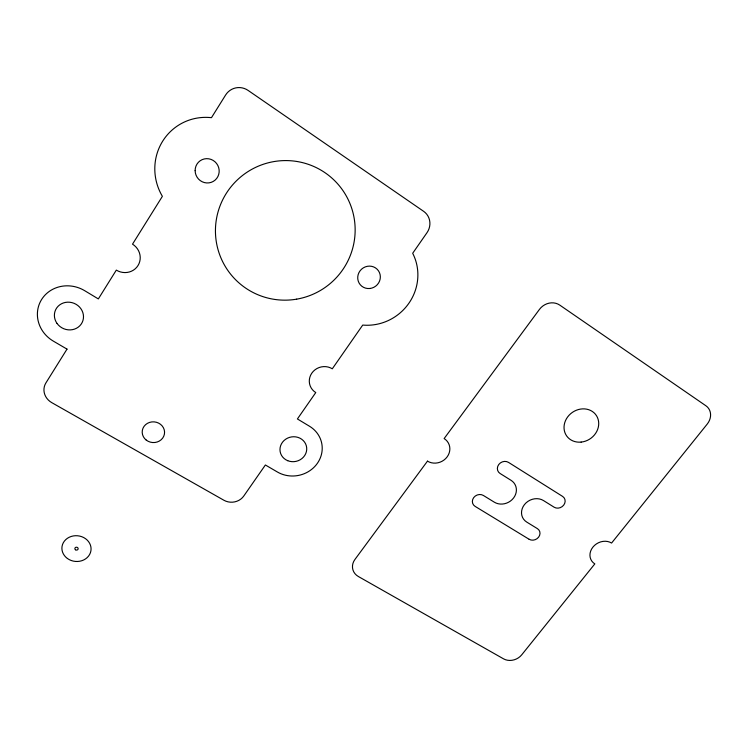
<?xml version="1.0" encoding="UTF-8"?>
<svg xmlns="http://www.w3.org/2000/svg" width="748" height="748" viewBox="0 0 748 748"><rect width="100%" height="100%" fill="white"/><g stroke="black" fill="none" stroke-linecap="round" stroke-linejoin="round"><path stroke-width="1.12" d="M67.011 349.12L45.927 382.892A15.502 14.221 16.4 0 0 51.78 402.648L223.933 500.272A14.446 13.212 -4.7 0 0 243.801 495.989L265.381 464.985L277.443 472.025A29.004 26.9 -11.5 0 0 317.376 463.321A29.004 26.9 -11.5 0 0 309.504 426.248L297.405 418.955L315.768 392.56A14.782 13.988 -17.9 0 1 311.832 373.121A14.782 13.988 -17.9 0 1 332.299 368.801L362.724 325.071A49.723 47.909 -38.7 0 0 408.876 303.258A49.723 47.909 -38.7 0 0 412.681 253.273L427.014 232.665A15.661 14.941 -52.1 0 0 423.658 211.347L248.13 90.433A16.849 16.222 75.3 0 0 225.578 95.071L211.469 117.679A53.043 51.724 57.3 0 0 162.653 141.204A53.043 51.724 57.3 0 0 162.381 196.331L132.527 244.157A16.035 15.297 29.5 0 1 138.006 265.54A16.035 15.297 29.5 0 1 116.323 270.112L98.343 298.92L84.702 290.701A31.809 29.658 23.4 0 0 41.542 299.602A31.809 29.658 23.4 0 0 53.435 341.181L67.011 349.12M427.473 461.142L354.907 559.495A13.838 12.258 -16.1 0 0 358.348 576.502L503.554 658.848A13.268 11.192 -22.4 0 0 521.711 654.837L594.828 563.889A13.707 11.669 -29.6 0 1 592.921 547.106A13.707 11.669 -29.6 0 1 611.584 543.048L707.225 424.079A14.493 12.37 -39.2 0 0 705.934 405.79L559.785 305.119A15.091 13.679 -42.7 0 0 539.411 309.448L444.134 438.571A14.334 13.053 -25.9 0 1 447.145 456.878A14.334 13.053 -25.9 0 1 427.473 461.142M529.126 539.271L475.102 506.368A7.022 6.246 -26.1 0 1 473.736 497.551A7.022 6.246 -26.1 0 1 483.386 495.466L494.335 502.189A14.081 12.492 -27.9 0 0 513.577 497.99A14.081 12.492 -27.9 0 0 511.043 480.319L500.085 473.484A7.106 6.339 -29.3 0 1 498.785 464.48A7.106 6.339 -29.3 0 1 508.509 462.386L562.599 496.41A7.003 6.115 -30.2 0 1 563.683 505.143A7.003 6.115 -30.2 0 1 554.156 507.219L543.487 500.562A13.96 12.22 -28.6 0 0 524.385 504.685A13.96 12.22 -28.6 0 0 526.76 522.095L537.429 528.649A6.919 6.021 -27.5 0 1 538.579 537.204A6.919 6.021 -27.5 0 1 529.126 539.271M296.638 299.163A70.05 69.601 -40.8 0 0 339.321 185.785A70.05 69.601 -40.8 0 0 219.931 206.158A70.05 69.601 -40.8 0 0 296.638 299.163M146.215 440.067A11.201 10.36 5.4 0 0 164.41 434.121A11.201 10.36 5.4 0 0 149.516 422.424A11.201 10.36 5.4 0 0 146.215 440.067M369.671 288.504A11.472 11.052 -38.6 0 0 378.497 270.851A11.472 11.052 -38.6 0 0 358.937 272.637A11.472 11.052 -38.6 0 0 369.671 288.504M195.135 170.638A12.239 11.931 57.2 0 0 213.255 181.427A12.239 11.931 57.2 0 0 213.087 160.381A12.239 11.931 57.2 0 0 195.135 170.638M287.746 460.703A13.417 12.436 -11.5 0 0 306.68 447.734A13.417 12.436 -11.5 0 0 285.652 439.235A13.417 12.436 -11.5 0 0 287.746 460.703M57.044 323.445A14.717 13.716 23.4 0 0 82.158 322.5A14.717 13.716 23.4 0 0 67.629 302.173A14.717 13.716 23.4 0 0 57.044 323.445M75.492 549.771A1.646 1.449 5.8 0 0 78.129 548.901A1.646 1.449 5.8 0 0 75.903 547.293A1.646 1.449 5.8 0 0 75.492 549.771M67.395 558.476A14.605 12.875 5.8 0 0 90.91 550.837A14.605 12.875 5.8 0 0 71.153 536.475A14.605 12.875 5.8 0 0 67.395 558.476M581.14 442.096A18.036 15.923 -35.5 0 0 596.511 415.729A18.036 15.923 -35.5 0 0 566.46 418.74A18.036 15.923 -35.5 0 0 581.14 442.096"/></g></svg>
